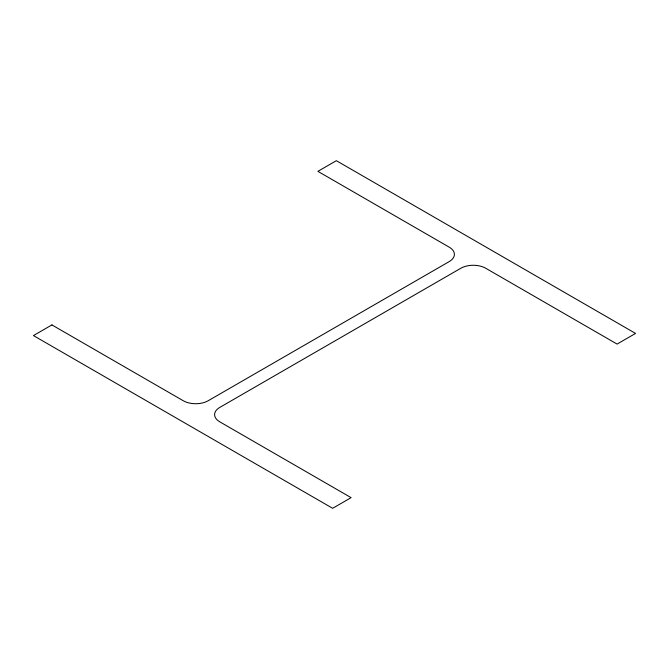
<?xml version="1.0" encoding="UTF-8"?>
<svg xmlns="http://www.w3.org/2000/svg" width="669" height="669" viewBox="0 0 669 669"><rect width="100%" height="100%" fill="white"/><g stroke="black" fill="none" stroke-linecap="round" stroke-linejoin="round"><path stroke-width="1" d="M51.914 324.917L33.45 335.579L332.635 508.306L351.1 497.652L219.75 421.813A17.62 10.177 0 0 1 219.75 407.429L460.816 268.252A17.62 10.177 0 0 1 485.736 268.252L617.086 344.083L635.55 333.421L336.365 160.694L317.9 171.348L449.25 247.187A17.62 10.177 0 0 1 449.25 261.571L208.184 400.748A17.62 10.177 0 0 1 183.264 400.748L51.914 324.917"/></g></svg>
